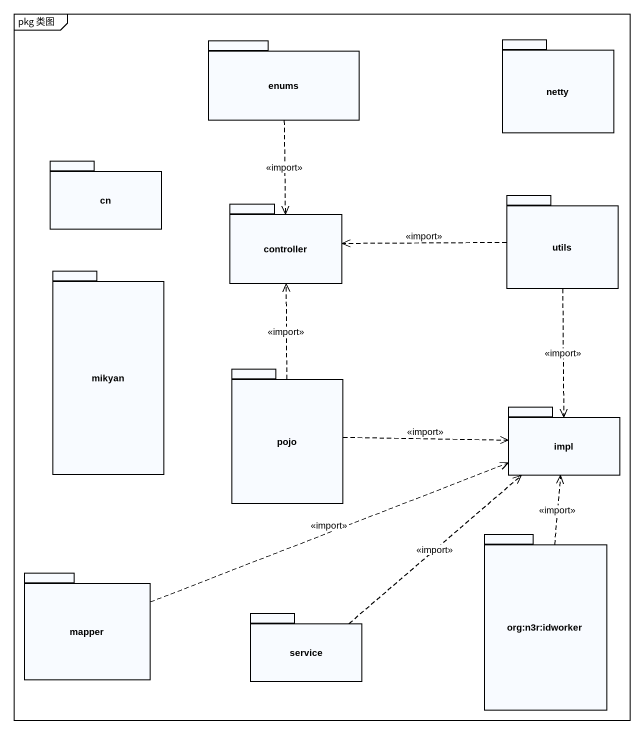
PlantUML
@startuml
mainframe pkg 类图
package enums {
}
package netty {
}
package cn {
}
package controller {
}
package utils {
}
package mikyan {
}
package pojo {
}
package impl {
}
package "org:n3r:idworker" as org_n3r_idworker {
}
package mapper {
}
package service {
}
enums ..> controller : <<import>>
utils .left.> controller : <<import>>
utils ..> impl : <<import>>
pojo .up.> controller : <<import>>
pojo .right.> impl : <<import>>
org_n3r_idworker .up.> impl : <<import>>
mapper .right.> impl : <<import>>
service .up.> impl : <<import>>
@enduml
